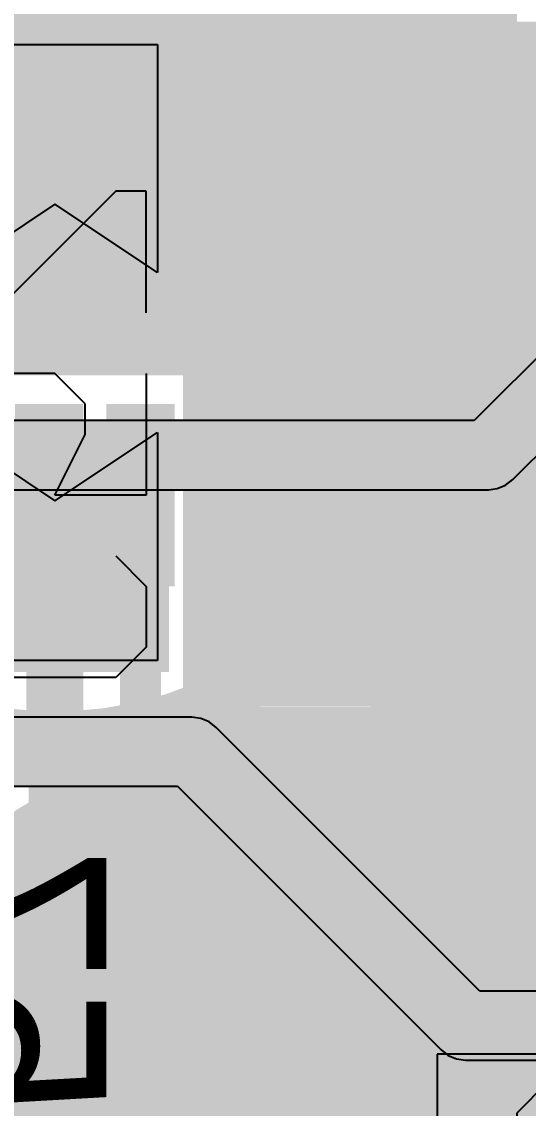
# Model space of a CAD drawing. Header units: millimetres. Extents: x 0.11 to 5.67, y 0.55 to 4.24.
# Drawn here: x 4.6419 to 4.7293, y 2.6658 to 2.8533 of the extents above; entities that cross this region are included whole.
import ezdxf

# ---------------------------------------------------------------- set-up
doc = ezdxf.new("R2010")
doc.units = ezdxf.units.MM
doc.header["$MEASUREMENT"] = 0
for name, color, linetype in [('BottomLayer', 5, 'Continuous'), ('BottomOverlay', 54, 'Continuous'), ('BottomPaste', 16, 'Continuous'), ('BottomSolder', 6, 'Continuous'), ('InternalPlane1', 76, 'Continuous'), ('InternalPlane2', 16, 'Continuous'), ('Mechanical3', 76, 'Continuous'), ('MultiLayer', 9, 'Continuous'), ('TopLayer', 1, 'Continuous'), ('TopOverlay', 2, 'Continuous'), ('TopPaste', 8, 'Continuous'), ('TopSolder', 216, 'Continuous'), ('ViaHoleLayer', 16, 'Continuous')]:
    doc.layers.add(name, color=color, linetype=linetype)

# ---------------------------------------------------------------- blocks, each defined once
blk = doc.blocks.new('QFN48_ISL_189')
at = {"layer": 'TopLayer'}
for points in [[(0.24016, -0.00394), (0.24016, 0.00394), (0.2126, -0.00394), (0.2126, 0.00394)], [(0.02657, -0.17323), (0.1998, -0.17323), (0.02657, 0), (0.1998, 0)], [(0.24016, -0.01969), (0.24016, -0.01181), (0.2126, -0.01969), (0.2126, -0.01181)], [(0.24016, -0.03543), (0.24016, -0.02756), (0.2126, -0.03543), (0.2126, -0.02756)], [(0.24016, -0.05118), (0.24016, -0.04331), (0.2126, -0.05118), (0.2126, -0.04331)], [(0.24016, -0.06693), (0.24016, -0.05906), (0.2126, -0.06693), (0.2126, -0.05906)], [(0.24016, -0.08268), (0.24016, -0.0748), (0.2126, -0.08268), (0.2126, -0.0748)]]:
    blk.add_solid(points, dxfattribs=at)
at = {"layer": 'TopPaste'}
for points in [[(0.24016, -0.00394), (0.24016, 0.00394), (0.2126, -0.00394), (0.2126, 0.00394)], [(0.02657, -0.17323), (0.1998, -0.17323), (0.02657, 0), (0.1998, 0)], [(0.24016, -0.01969), (0.24016, -0.01181), (0.2126, -0.01969), (0.2126, -0.01181)], [(0.24016, -0.03543), (0.24016, -0.02756), (0.2126, -0.03543), (0.2126, -0.02756)], [(0.24016, -0.05118), (0.24016, -0.04331), (0.2126, -0.05118), (0.2126, -0.04331)], [(0.24016, -0.06693), (0.24016, -0.05906), (0.2126, -0.06693), (0.2126, -0.05906)], [(0.24016, -0.08268), (0.24016, -0.0748), (0.2126, -0.08268), (0.2126, -0.0748)]]:
    blk.add_solid(points, dxfattribs=at)
at = {"layer": 'TopSolder'}
for points in [[(0.24213, -0.00591), (0.24213, 0.00591), (0.21063, -0.00591), (0.21063, 0.00591)], [(0.02461, -0.1752), (0.20177, -0.1752), (0.02461, 0.00197), (0.20177, 0.00197)], [(0.24213, -0.02165), (0.24213, -0.00984), (0.21063, -0.02165), (0.21063, -0.00984)], [(0.24213, -0.0374), (0.24213, -0.02559), (0.21063, -0.0374), (0.21063, -0.02559)], [(0.24213, -0.05315), (0.24213, -0.04134), (0.21063, -0.05315), (0.21063, -0.04134)], [(0.24213, -0.0689), (0.24213, -0.05709), (0.21063, -0.0689), (0.21063, -0.05709)], [(0.24213, -0.08465), (0.24213, -0.07283), (0.21063, -0.08465), (0.21063, -0.07283)]]:
    blk.add_solid(points, dxfattribs=at)
blk = doc.blocks.new('CC0603_B_225')
at = {"layer": 'BottomLayer'}
for points in [[(-0.05315, -0.01772), (-0.01378, -0.01772), (-0.05315, 0.01772), (-0.01378, 0.01772)], [(0.05315, 0.01772), (0.01378, 0.01772), (0.05315, -0.01772), (0.01378, -0.01772)]]:
    blk.add_solid(points, dxfattribs=at)
at = {"layer": 'BottomOverlay', "const_width": 0.00701}
for points in [[(-0.06031, -0.02558, -0.201181), (-0.06035, 0.02547)], [(0.06042, 0.02547, -0.201181), (0.06038, -0.02558)]]:
    blk.add_lwpolyline(points, format="xyb", dxfattribs=at)
at = {"layer": 'BottomOverlay', "const_width": 0.0035}
for points in [[(-0.0621, 0.02547, 1), (-0.0586, 0.02547, 1)], [(-0.06172, 0.0255, 1), (-0.05821, 0.0255, 1)], [(0.05828, 0.0255, 1), (0.06179, 0.0255, 1)], [(0.05867, 0.02547, 1), (0.06217, 0.02547, 1)], [(-0.06206, -0.02558, 1), (-0.05856, -0.02558, 1)], [(-0.06179, -0.02559, 1), (-0.05829, -0.02559, 1)], [(0.05829, -0.02559, 1), (0.06179, -0.02559, 1)], [(0.05863, -0.02558, 1), (0.06213, -0.02558, 1)]]:
    blk.add_lwpolyline(points, format="xyb", close=True, dxfattribs=at)
at = {"layer": 'BottomOverlay', "const_width": 0.00701}
for points in [[(-0.05996, 0.0255), (0.06004, 0.0255)], [(-0.06004, -0.02559), (0.06004, -0.02559)]]:
    blk.add_lwpolyline(points, dxfattribs=at)
at = {"layer": 'BottomPaste'}
for p, q in [((-0.05315, -0.01772), (-0.05315, 0.01772)), ((-0.05315, 0.01772), (-0.01378, 0.01772)), ((-0.01378, 0.01772), (-0.02559, 0)), ((0.02559, 0), (0.01378, 0.01772)), ((0.01378, 0.01772), (0.05315, 0.01772)), ((0.05315, 0.01772), (0.05315, -0.01772)), ((-0.02559, 0), (-0.01378, -0.01772)), ((0.01378, -0.01772), (0.02559, 0)), ((-0.01378, -0.01772), (-0.05315, -0.01772)), ((0.05315, -0.01772), (0.01378, -0.01772))]:
    blk.add_line(p, q, dxfattribs=at)
at = {"layer": 'BottomSolder'}
for points in [[(-0.05512, -0.01969), (-0.01181, -0.01969), (-0.05512, 0.01969), (-0.01181, 0.01969)], [(0.05512, 0.01969), (0.01181, 0.01969), (0.05512, -0.01969), (0.01181, -0.01969)]]:
    blk.add_solid(points, dxfattribs=at)
at = {"layer": 'Mechanical3'}
for p, q in [((-0.0561, 0.0105), (-0.05085, 0.01575)), ((-0.05085, 0.01575), (-0.04036, 0.01575)), ((-0.04036, 0.01575), (-0.03511, 0.0105)), ((-0.01937, 0.01575), (-0.02462, 0.0105)), ((-0.00887, 0.01575), (-0.01937, 0.01575)), ((-0.00363, 0.0105), (-0.00887, 0.01575)), ((0.00687, 0.0105), (0.00687, 0.01575)), ((-0.0561, -0.01049), (-0.0561, 0.0105)), ((-0.00363, 0.00001), (-0.00363, 0.0105)), ((0.02786, -0.01049), (0.00687, 0.0105)), ((-0.02462, -0.01574), (-0.02462, 0.00001)), ((-0.02462, 0.00001), (-0.01412, -0.00524)), ((-0.00887, -0.00524), (-0.00363, 0.00001)), ((-0.01412, -0.00524), (-0.00887, -0.00524)), ((-0.05085, -0.01574), (-0.0561, -0.01049)), ((-0.03511, -0.01049), (-0.04036, -0.01574)), ((0.02786, -0.01574), (0.02786, -0.01049)), ((-0.04036, -0.01574), (-0.05085, -0.01574)), ((-0.00363, -0.01574), (-0.02462, -0.01574)), ((0.00687, -0.01574), (0.02786, -0.01574))]:
    blk.add_line(p, q, dxfattribs=at)
blk = doc.blocks.new('CC0805_226')
at = {"layer": 'Mechanical3'}
for p, q in [((-0.0479, 0.01672), (-0.05315, 0.01147)), ((-0.03741, 0.01672), (-0.0479, 0.01672)), ((-0.03216, 0.01147), (-0.03741, 0.01672)), ((-0.00067, 0.01672), (-0.02166, 0.01672)), ((-0.02166, 0.01672), (-0.02166, 0.00098)), ((0.03081, 0.01672), (0.02032, 0.01147)), ((-0.05315, 0.01147), (-0.05315, -0.00952)), ((0.02032, 0.01147), (0.00982, 0.00098)), ((-0.02166, 0.00098), (-0.01117, 0.00623)), ((-0.01117, 0.00623), (-0.00592, 0.00623)), ((-0.00592, 0.00623), (-0.00067, 0.00098)), ((-0.00067, 0.00098), (-0.00067, -0.00952)), ((0.00982, 0.00098), (0.00982, -0.00952)), ((0.02557, 0.00098), (0.00982, 0.00098)), ((0.03081, -0.00427), (0.02557, 0.00098)), ((0.03081, -0.00952), (0.03081, -0.00427)), ((-0.05315, -0.00952), (-0.0479, -0.01476)), ((-0.03741, -0.01476), (-0.03216, -0.00952)), ((-0.01642, -0.01476), (-0.02166, -0.00952)), ((-0.00067, -0.00952), (-0.00592, -0.01476)), ((0.00982, -0.00952), (0.01507, -0.01476)), ((0.02557, -0.01476), (0.03081, -0.00952)), ((-0.0479, -0.01476), (-0.03741, -0.01476)), ((-0.00592, -0.01476), (-0.01642, -0.01476)), ((0.01507, -0.01476), (0.02557, -0.01476))]:
    blk.add_line(p, q, dxfattribs=at)
at = {"layer": 'TopLayer'}
for points in [[(-0.05807, 0.02854), (-0.05807, -0.02854), (-0.0128, 0.02854), (-0.0128, -0.02854)], [(0.05807, -0.02854), (0.05807, 0.02854), (0.0128, -0.02854), (0.0128, 0.02854)]]:
    blk.add_solid(points, dxfattribs=at)
at = {"layer": 'TopOverlay', "const_width": 0.00394}
for points in [[(-0.06496, -0.03543), (-0.06496, 0.03543)], [(0.06496, 0.03543), (-0.06496, 0.03543)], [(0.06496, -0.03543), (0.06496, 0.03543)], [(0.06496, -0.03543), (-0.06496, -0.03543)]]:
    blk.add_lwpolyline(points, dxfattribs=at)
at = {"layer": 'TopOverlay', "const_width": 0.00197}
for points in [[(-0.06594, 0.03543, 1), (-0.06398, 0.03543, 1)], [(-0.06594, 0.03543, 1), (-0.06398, 0.03543, 1)], [(0.06398, 0.03543, 1), (0.06594, 0.03543, 1)], [(0.06398, 0.03543, 1), (0.06594, 0.03543, 1)], [(-0.06594, -0.03543, 1), (-0.06398, -0.03543, 1)], [(-0.06594, -0.03543, 1), (-0.06398, -0.03543, 1)], [(0.06398, -0.03543, 1), (0.06594, -0.03543, 1)], [(0.06398, -0.03543, 1), (0.06594, -0.03543, 1)]]:
    blk.add_lwpolyline(points, format="xyb", close=True, dxfattribs=at)
at = {"layer": 'TopPaste'}
for p, q in [((-0.0128, 0.02854), (-0.05807, 0.02854)), ((-0.05807, 0.02854), (-0.05807, -0.02854)), ((-0.02559, 0), (-0.0128, 0.02854)), ((0.05807, 0.02854), (0.0128, 0.02854)), ((0.0128, 0.02854), (0.02559, 0)), ((0.05807, -0.02854), (0.05807, 0.02854)), ((-0.0128, -0.02854), (-0.02559, 0)), ((0.02559, 0), (0.0128, -0.02854)), ((-0.05807, -0.02854), (-0.0128, -0.02854)), ((0.0128, -0.02854), (0.05807, -0.02854))]:
    blk.add_line(p, q, dxfattribs=at)
at = {"layer": 'TopSolder'}
for points in [[(-0.06004, 0.03051), (-0.06004, -0.03051), (-0.01083, 0.03051), (-0.01083, -0.03051)], [(0.06004, -0.03051), (0.06004, 0.03051), (0.01083, -0.03051), (0.01083, 0.03051)]]:
    blk.add_solid(points, dxfattribs=at)

msp = doc.modelspace()

# ---------------------------------------------------------------- linework, layer by layer
at = {"layer": 'BottomLayer'}
for points, const_width in [([(4.67717, 2.79823), (4.67717, 2.86122)], 0.00787), ([(4.64764, 2.82972), (4.64764, 2.85728)], 0.00787), ([(4.67717, 2.8494), (4.75591, 2.8494)], 0.00787), ([(4.67717, 2.84153), (4.75591, 2.84153)], 0.00787), ([(4.6446, 2.83276), (4.64567, 2.83169)], 0.01969), ([(4.64567, 2.83169), (4.69291, 2.83169)], 0.01969), ([(4.67717, 2.83365), (4.75591, 2.83365)], 0.00787), ([(4.62205, 2.82972), (4.64764, 2.82972)], 0.00787), ([(4.64764, 2.82972), (4.67323, 2.82972)], 0.00787), ([(4.64764, 2.80217), (4.64764, 2.82972)], 0.00787), ([(4.67717, 2.82578), (4.75591, 2.82578)], 0.00787), ([(4.67717, 2.81791), (4.75591, 2.81791)], 0.00787), ([(4.67717, 2.81003), (4.75591, 2.81003)], 0.00787), ([(4.67717, 2.80216), (4.8248, 2.80216)], 0.00787), ([(4.61811, 2.79823), (4.67717, 2.79823)], 0.00787), ([(4.61614, 2.79626), (4.67913, 2.79626)], 0.00787), ([(4.67913, 2.72933), (4.67913, 2.79626)], 0.00787), ([(4.67913, 2.79428), (4.7992, 2.79428)], 0.00787), ([(4.67913, 2.78641), (4.78888, 2.78641)], 0.00787), ([(4.67913, 2.77854), (4.7847, 2.77854)], 0.00787), ([(4.67913, 2.77066), (4.78346, 2.77066)], 0.00787), ([(4.64764, 2.72736), (4.64764, 2.7628)], 0.00984), ([(4.67913, 2.76279), (4.78471, 2.76279)], 0.00787), ([(4.67913, 2.75491), (4.78889, 2.75491)], 0.00787), ([(4.67913, 2.74704), (4.79923, 2.74704)], 0.00787), ([(4.67913, 2.73917), (4.71275, 2.73917)], 0.00787), ([(4.67913, 2.73129), (4.70407, 2.73129)], 0.00787), ([(4.64764, 2.72736), (4.65288, 2.72212)], 0.00984), ([(4.67013, 2.72933), (4.67913, 2.72933)], 0.00787), ([(4.65288, 2.6985), (4.65288, 2.72212)], 0.00984), ([(4.67153, 2.72342), (4.70043, 2.72342)], 0.00787), ([(4.67158, 2.71579), (4.67158, 2.72212)], 0.00787), ([(4.67187, 2.71554), (4.69959, 2.71554)], 0.00787), ([(4.67822, 2.70767), (4.70123, 2.70767)], 0.00787), ([(4.6808, 2.6998), (4.70601, 2.6998)], 0.00787), ([(4.65288, 2.6985), (4.65551, 2.69587)], 0.00984), ([(4.6808, 2.69192), (4.71907, 2.69192)], 0.00787), ([(4.73122, 2.69192), (5.19094, 2.69192)], 0.00787), ([(4.67821, 2.68405), (5.19094, 2.68405)], 0.00787), ([(4.57844, 2.67617), (4.63917, 2.67617)], 0.00787), ([(4.67185, 2.67617), (5.19094, 2.67617)], 0.00787), ([(4.57843, 2.6683), (5.19094, 2.6683)], 0.00787)]:
    msp.add_lwpolyline(points, dxfattribs=dict(at, const_width=const_width))
for points, const_width in [([(4.6752, 2.8494, 1), (4.67913, 2.8494, 1)], 0.00394), ([(4.6752, 2.84153, 1), (4.67913, 2.84153, 1)], 0.00394), ([(4.63968, 2.83276, 1), (4.64953, 2.83276, 1)], 0.00984), ([(4.64075, 2.83169, 1), (4.65059, 2.83169, 1)], 0.00984), ([(4.64075, 2.83169, 1), (4.65059, 2.83169, 1)], 0.00984), ([(4.68799, 2.83169, 1), (4.69783, 2.83169, 1)], 0.00984), ([(4.6752, 2.83365, 1), (4.67913, 2.83365, 1)], 0.00394), ([(4.64567, 2.82972, 1), (4.64961, 2.82972, 1)], 0.00394), ([(4.64567, 2.82972, 1), (4.64961, 2.82972, 1)], 0.00394), ([(4.64567, 2.82972, 1), (4.64961, 2.82972, 1)], 0.00394), ([(4.64567, 2.82972, 1), (4.64961, 2.82972, 1)], 0.00394), ([(4.67126, 2.82972, 1), (4.6752, 2.82972, 1)], 0.00394), ([(4.6752, 2.82578, 1), (4.67913, 2.82578, 1)], 0.00394), ([(4.6752, 2.81791, 1), (4.67913, 2.81791, 1)], 0.00394), ([(4.70768, 2.81004, 1), (4.71949, 2.81004, 1)], 0.01181), ([(4.6752, 2.81003, 1), (4.67913, 2.81003, 1)], 0.00394), ([(4.64567, 2.80217, 1), (4.64961, 2.80217, 1)], 0.00394), ([(4.6752, 2.80216, 1), (4.67913, 2.80216, 1)], 0.00394), ([(4.6752, 2.79823, 1), (4.67913, 2.79823, 1)], 0.00394), ([(4.6752, 2.79823, 1), (4.67913, 2.79823, 1)], 0.00394), ([(4.67717, 2.79626, 1), (4.6811, 2.79626, 1)], 0.00394), ([(4.67717, 2.79626, 1), (4.6811, 2.79626, 1)], 0.00394), ([(4.67717, 2.79428, 1), (4.6811, 2.79428, 1)], 0.00394), ([(4.67717, 2.78641, 1), (4.6811, 2.78641, 1)], 0.00394), ([(4.67717, 2.77854, 1), (4.6811, 2.77854, 1)], 0.00394), ([(4.67717, 2.77066, 1), (4.6811, 2.77066, 1)], 0.00394), ([(4.64518, 2.7628, 1), (4.6501, 2.7628, 1)], 0.00492), ([(4.67717, 2.76279, 1), (4.6811, 2.76279, 1)], 0.00394), ([(4.67717, 2.75491, 1), (4.6811, 2.75491, 1)], 0.00394), ([(4.67717, 2.74704, 1), (4.6811, 2.74704, 1)], 0.00394), ([(4.75074, 2.71678, 1), (4.69956, 2.71678, 1)], 0.00787), ([(4.67717, 2.73917, 1), (4.6811, 2.73917, 1)], 0.00394), ([(4.71078, 2.73917, 1), (4.71471, 2.73917, 1)], 0.00394), ([(4.67717, 2.73129, 1), (4.6811, 2.73129, 1)], 0.00394), ([(4.7021, 2.73129, 1), (4.70604, 2.73129, 1)], 0.00394), ([(4.64518, 2.72736, 1), (4.6501, 2.72736, 1)], 0.00492), ([(4.64518, 2.72736, 1), (4.6501, 2.72736, 1)], 0.00492), ([(4.66816, 2.72933, 1), (4.6721, 2.72933, 1)], 0.00394), ([(4.66816, 2.72933, 1), (4.6721, 2.72933, 1)], 0.00394), ([(4.66816, 2.72933, 1), (4.6721, 2.72933, 1)], 0.00394), ([(4.67717, 2.72933, 1), (4.6811, 2.72933, 1)], 0.00394), ([(4.67717, 2.72933, 1), (4.6811, 2.72933, 1)], 0.00394), ([(4.71924, 2.71678, 1), (4.73105, 2.71678, 1)], 0.01181), ([(4.65041, 2.72212, 1), (4.65534, 2.72212, 1)], 0.00492), ([(4.65041, 2.72212, 1), (4.65534, 2.72212, 1)], 0.00492), ([(4.66956, 2.72342, 1), (4.6735, 2.72342, 1)], 0.00394), ([(4.69846, 2.72342, 1), (4.7024, 2.72342, 1)], 0.00394), ([(4.66961, 2.72212, 1), (4.67354, 2.72212, 1)], 0.00394), ([(4.66961, 2.72212, 1), (4.67354, 2.72212, 1)], 0.00394), ([(4.66961, 2.72212, 1), (4.67354, 2.72212, 1)], 0.00394), ([(4.69759, 2.71678, 1), (4.70153, 2.71678, 1)], 0.00394), ([(4.66961, 2.71579, 1), (4.67354, 2.71579, 1)], 0.00394), ([(4.66961, 2.71579, 1), (4.67354, 2.71579, 1)], 0.00394), ([(4.6699, 2.71554, 1), (4.67384, 2.71554, 1)], 0.00394), ([(4.69762, 2.71554, 1), (4.70156, 2.71554, 1)], 0.00394), ([(4.67625, 2.70767, 1), (4.68019, 2.70767, 1)], 0.00394), ([(4.69927, 2.70767, 1), (4.7032, 2.70767, 1)], 0.00394), ([(4.64961, 2.69587, 1), (4.66142, 2.69587, 1)], 0.01181), ([(4.67883, 2.6998, 1), (4.68277, 2.6998, 1)], 0.00394), ([(4.70404, 2.6998, 1), (4.70798, 2.6998, 1)], 0.00394), ([(4.65041, 2.6985, 1), (4.65534, 2.6985, 1)], 0.00492), ([(4.65041, 2.6985, 1), (4.65534, 2.6985, 1)], 0.00492), ([(4.65305, 2.69587, 1), (4.65797, 2.69587, 1)], 0.00492), ([(4.67913, 2.69587, 1), (4.68307, 2.69587, 1)], 0.00394), ([(4.67913, 2.69587, 1), (4.68307, 2.69587, 1)], 0.00394), ([(4.67883, 2.69192, 1), (4.68276, 2.69192, 1)], 0.00394), ([(4.71711, 2.69192, 1), (4.72104, 2.69192, 1)], 0.00394), ([(4.72925, 2.69192, 1), (4.73319, 2.69192, 1)], 0.00394), ([(4.67624, 2.68405, 1), (4.68018, 2.68405, 1)], 0.00394), ([(4.6372, 2.67617, 1), (4.64114, 2.67617, 1)], 0.00394), ([(4.66989, 2.67617, 1), (4.67382, 2.67617, 1)], 0.00394)]:
    msp.add_lwpolyline(points, format="xyb", close=True, dxfattribs=dict(at, const_width=const_width))
at = {"layer": 'BottomLayer', "const_width": 0.00787}
for points in [[(4.67013, 2.72933, -0.099216), (4.67158, 2.72212)], [(4.67013, 2.72933, -0.099216), (4.67158, 2.72212)], [(4.67158, 2.71579, -0.226811), (4.6811, 2.69587)], [(4.6811, 2.69587, -1.345392), (4.63417, 2.70999)]]:
    msp.add_lwpolyline(points, format="xyb", dxfattribs=at)
at = {"layer": 'InternalPlane1', "const_width": 0.02591}
for points in [[(4.7122, 2.71678, 1), (4.7381, 2.71678, 1)], [(4.64256, 2.69587, 1), (4.66846, 2.69587, 1)]]:
    msp.add_lwpolyline(points, format="xyb", close=True, dxfattribs=at)
at = {"layer": 'InternalPlane2'}
for p, q in [((4.75192, 2.81644), (4.71997, 2.7845)), ((4.72665, 2.77433), (4.76209, 2.80976)), ((4.71997, 2.7845), (4.51625, 2.7845)), ((4.72398, 2.77279), (4.72482, 2.77314)), ((4.72482, 2.77314), (4.72542, 2.77338)), ((4.72542, 2.77338), (4.72665, 2.77433)), ((4.51378, 2.77259), (4.72244, 2.77259)), ((4.72244, 2.77259), (4.72398, 2.77279)), ((4.67126, 2.73332), (4.52165, 2.73332)), ((4.6728, 2.73312), (4.67126, 2.73332)), ((4.67424, 2.73252), (4.6728, 2.73312)), ((4.67547, 2.73157), (4.67424, 2.73252)), ((4.72097, 2.68607), (4.67547, 2.73157)), ((4.52412, 2.72141), (4.66879, 2.72141)), ((4.66879, 2.72141), (4.71429, 2.67591)), ((4.75147, 2.68607), (4.72097, 2.68607)), ((4.71429, 2.67591), (4.71429, 2.67591)), ((4.71429, 2.67591), (4.71553, 2.67496)), ((4.71553, 2.67496), (4.71696, 2.67436)), ((4.71696, 2.67436), (4.7185, 2.67416)), ((4.7185, 2.67416), (4.75394, 2.67416))]:
    msp.add_line(p, q, dxfattribs=at)
for points, const_width in [([(4.70063, 2.81004, 1), (4.72654, 2.81004, 1)], 0.02591), ([(4.71949, 2.77854, 1), (4.72539, 2.77854, 1)], 0.00591), ([(4.71949, 2.77854, 1), (4.72539, 2.77854, 1)], 0.00591), ([(4.66831, 2.72736, 1), (4.67421, 2.72736, 1)], 0.00591), ([(4.66831, 2.72736, 1), (4.67421, 2.72736, 1)], 0.00591), ([(4.71555, 2.68012, 1), (4.72146, 2.68012, 1)], 0.00591), ([(4.71555, 2.68012, 1), (4.72146, 2.68012, 1)], 0.00591)]:
    msp.add_lwpolyline(points, format="xyb", close=True, dxfattribs=dict(at, const_width=const_width))
at = {"layer": 'InternalPlane2', "const_width": 0.01181}
for points in [[(4.72244, 2.77854), (4.75787, 2.81398)], [(4.51378, 2.77854), (4.72244, 2.77854)], [(4.52165, 2.72736), (4.67126, 2.72736)], [(4.67126, 2.72736), (4.7185, 2.68012)], [(4.7185, 2.68012), (4.75394, 2.68012)]]:
    msp.add_lwpolyline(points, dxfattribs=at)
at = {"layer": 'MultiLayer', "const_width": 0.01181}
for points in [[(4.70768, 2.81004, 1), (4.71949, 2.81004, 1)], [(4.71924, 2.71678, 1), (4.73105, 2.71678, 1)], [(4.64961, 2.69587, 1), (4.66142, 2.69587, 1)]]:
    msp.add_lwpolyline(points, format="xyb", close=True, dxfattribs=at)
at = {"layer": 'TopLayer'}
for points, const_width in [([(4.70768, 2.81004, 1), (4.71949, 2.81004, 1)], 0.01181), ([(4.64488, 2.77165, 1), (4.64843, 2.77165, 1)], 0.00354), ([(4.66063, 2.77165, 1), (4.66417, 2.77165, 1)], 0.00354), ([(4.67638, 2.77165, 1), (4.67992, 2.77165, 1)], 0.00354), ([(4.70787, 2.77165, 1), (4.71142, 2.77165, 1)], 0.00354), ([(4.72362, 2.77165, 1), (4.72717, 2.77165, 1)], 0.00354), ([(4.70787, 2.73228, 1), (4.71142, 2.73228, 1)], 0.00354), ([(4.70787, 2.73228, 1), (4.71142, 2.73228, 1)], 0.00354), ([(4.67638, 2.72736, 1), (4.67992, 2.72736, 1)], 0.00354), ([(4.67638, 2.72736, 1), (4.67992, 2.72736, 1)], 0.00354), ([(4.72362, 2.72736, 1), (4.72717, 2.72736, 1)], 0.00354), ([(4.72362, 2.72736, 1), (4.72717, 2.72736, 1)], 0.00354), ([(4.71924, 2.71678, 1), (4.73105, 2.71678, 1)], 0.01181), ([(4.66063, 2.72146, 1), (4.66417, 2.72146, 1)], 0.00354), ([(4.66063, 2.72146, 1), (4.66417, 2.72146, 1)], 0.00354), ([(4.71821, 2.72195, 1), (4.72175, 2.72195, 1)], 0.00354), ([(4.71821, 2.72195, 1), (4.72175, 2.72195, 1)], 0.00354), ([(4.71821, 2.72195, 1), (4.72175, 2.72195, 1)], 0.00354), ([(4.68799, 2.71575, 1), (4.69154, 2.71575, 1)], 0.00354), ([(4.68799, 2.71575, 1), (4.69154, 2.71575, 1)], 0.00354), ([(4.72785, 2.71161, 1), (4.73278, 2.71161, 1)], 0.00492), ([(4.72854, 2.71161, 1), (4.73209, 2.71161, 1)], 0.00354), ([(4.675, 2.70709, 1), (4.67854, 2.70709, 1)], 0.00354), ([(4.675, 2.70709, 1), (4.67854, 2.70709, 1)], 0.00354), ([(4.64518, 2.70374, 1), (4.6501, 2.70374, 1)], 0.00492), ([(4.64488, 2.70472, 1), (4.64843, 2.70472, 1)], 0.00354), ([(4.64488, 2.70472, 1), (4.64843, 2.70472, 1)], 0.00354), ([(4.64961, 2.69587, 1), (4.66142, 2.69587, 1)], 0.01181), ([(4.64587, 2.70374, 1), (4.64941, 2.70374, 1)], 0.00354), ([(4.65305, 2.69587, 1), (4.65797, 2.69587, 1)], 0.00492), ([(4.675, 2.68071, 1), (4.67854, 2.68071, 1)], 0.00354), ([(4.675, 2.68071, 1), (4.67854, 2.68071, 1)], 0.00354), ([(4.68799, 2.67205, 1), (4.69154, 2.67205, 1)], 0.00354), ([(4.68799, 2.67205, 1), (4.69154, 2.67205, 1)], 0.00354)]:
    msp.add_lwpolyline(points, format="xyb", close=True, dxfattribs=dict(at, const_width=const_width))
for points, const_width in [([(4.64665, 2.70472), (4.64665, 2.77165)], 0.00709), ([(4.6624, 2.72146), (4.6624, 2.77165)], 0.00709), ([(4.67815, 2.72736), (4.67815, 2.77165)], 0.00709), ([(4.70965, 2.73228), (4.70965, 2.77165)], 0.00709), ([(4.72539, 2.72736), (4.72539, 2.77165)], 0.00709), ([(4.70965, 2.73228), (4.71998, 2.72195)], 0.00709), ([(4.67815, 2.72736), (4.68976, 2.71575)], 0.00709), ([(4.71998, 2.72195), (4.72539, 2.72736)], 0.00709), ([(4.6624, 2.72146), (4.67677, 2.70709)], 0.00709), ([(4.71998, 2.72195), (4.73032, 2.71161)], 0.00709), ([(4.68976, 2.67205), (4.68976, 2.71575)], 0.00709), ([(4.73032, 2.71161), (4.73425, 2.70768)], 0.00984), ([(4.67677, 2.68071), (4.67677, 2.70709)], 0.00709), ([(4.64764, 2.70374), (4.65551, 2.69587)], 0.00984), ([(4.64665, 2.70472), (4.64764, 2.70374)], 0.00709), ([(4.6439, 2.64783), (4.67677, 2.68071)], 0.00709), ([(4.65689, 2.63917), (4.68976, 2.67205)], 0.00709)]:
    msp.add_lwpolyline(points, dxfattribs=dict(at, const_width=const_width))
at = {"layer": 'ViaHoleLayer', "const_width": 0.00591}
for points in [[(4.71063, 2.81004, 1), (4.71654, 2.81004, 1)], [(4.7222, 2.71678, 1), (4.7281, 2.71678, 1)], [(4.65256, 2.69587, 1), (4.65846, 2.69587, 1)]]:
    msp.add_lwpolyline(points, format="xyb", close=True, dxfattribs=at)

# ---------------------------------------------------------------- block references
for name, p, rotation in [('QFN48_ISL_189', (4.72539, 2.99803), 270), ('CC0603_B_225', (4.64764, 2.79626), 90), ('CC0805_226', (4.74213, 2.61713), 270)]:
    msp.add_blockref(name, p, dxfattribs=dict(rotation=rotation))

# ---------------------------------------------------------------- texts
at = {"layer": 'BottomOverlay', "text_generation_flag": 2}
msp.add_text('C57', height=0.031496, rotation=270, dxfattribs=at).set_placement((4.625, 2.63386))

doc.saveas('drawing.dxf')
